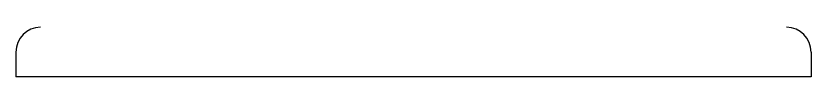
# Model space of a CAD drawing. Header units: millimetres. Extents: x 22565 to 38821, y 15578 to 26720.
# Drawn here: x 24399.5 to 24491.3, y 23442.3 to 23447.9 of the extents above; entities that cross this region are included whole.
import ezdxf

# ---------------------------------------------------------------- set-up
doc = ezdxf.new("R2010")
doc.units = ezdxf.units.MM

# ---------------------------------------------------------------- blocks, each defined once
blk = doc.blocks.new('A$C40A47A41')
for p, q in [((199.095, 2.846), (199.095, 0)), ((290.966, 2.846), (290.966, 0)), ((290.966, 0), (199.095, 0))]:
    blk.add_line(p, q)
for centre, start, end in [((201.941, 2.846), 90, 180), ((288.12, 2.846), 0, 90)]:
    blk.add_arc(centre, 2.846, start, end)

msp = doc.modelspace()

# ---------------------------------------------------------------- block references
msp.add_blockref('A$C40A47A41', (24200.381, 23442.254))

doc.saveas('drawing.dxf')
